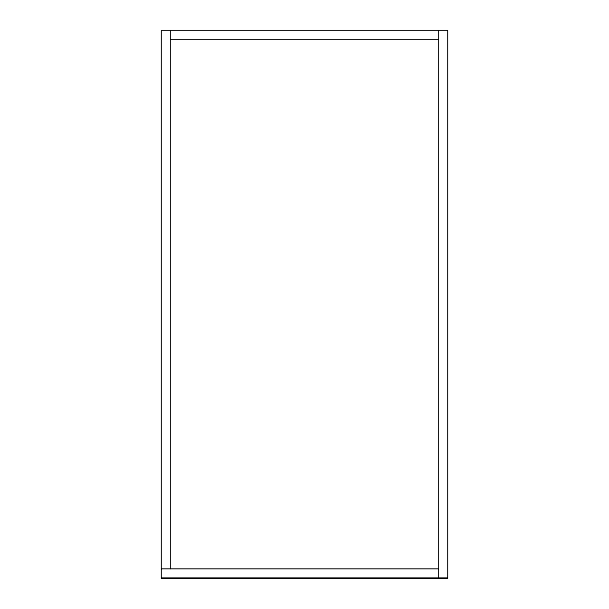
<?xml version="1.0" encoding="UTF-8"?>
<svg xmlns="http://www.w3.org/2000/svg" width="609" height="609" viewBox="0 0 609 609"><rect width="100%" height="100%" fill="white"/><g stroke="black" fill="none" stroke-linecap="round" stroke-linejoin="round"><path stroke-width="0.91" d="M170.497 39.532L438.503 39.532M161.415 568.745L438.503 568.745M161.415 577.819L447.585 577.819M438.503 30.45L438.503 577.819M170.497 30.45L170.497 568.745M447.585 30.45L161.415 30.45L161.415 578.55L447.585 578.55L447.585 30.45"/></g></svg>
